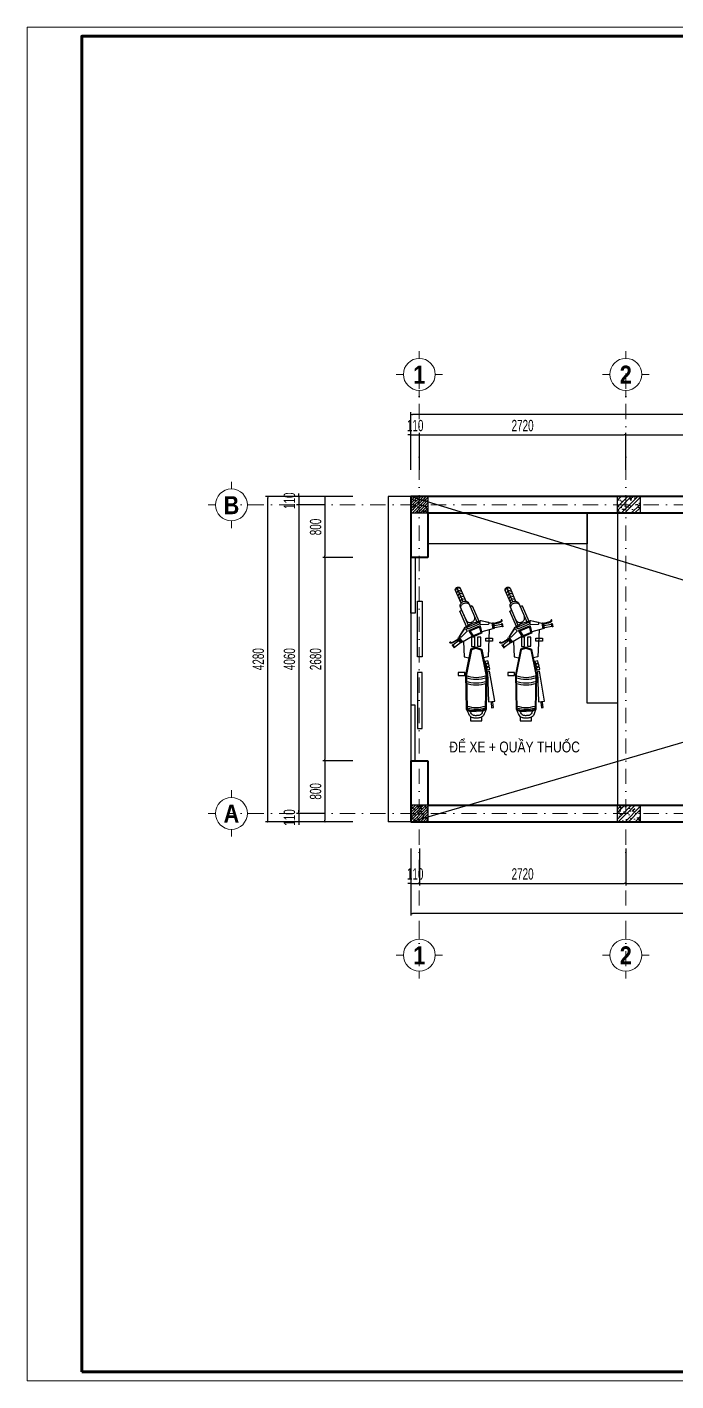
# Model space of a CAD drawing. Header units: millimetres. Extents: x 2565303 to 2664360, y -865723 to -262051.
# Drawn here: x 2629635 to 2638183, y -279871 to -262051 of the extents above; entities that cross this region are included whole.
import ezdxf
from ezdxf.enums import TextEntityAlignment as Align

# ---------------------------------------------------------------- set-up
doc = ezdxf.new("R2010")
doc.units = ezdxf.units.MM
doc.header["$LTSCALE"] = 10
doc.header["$MEASUREMENT"] = 0
doc.linetypes.add('DASHDOT', pattern=[1, 0.5, -0.25, 0, -0.25])
doc.layers.get('0').update_dxf_attribs({"linetype": 'CONTINUOUS'})
doc.layers.get('DEFPOINTS').update_dxf_attribs({"color": 10, "linetype": 'CONTINUOUS'})
for name, color, linetype in [('- Hach vl', 9, 'CONTINUOUS'), ('Khungten_LCDI', 7, 'CONTINUOUS'), ('M3', 3, 'CONTINUOUS')]:
    doc.layers.add(name, color=color, linetype=linetype)
for name, color, linetype, lineweight in [('- Nội Thất', 83, 'CONTINUOUS', 25), ('-thay1', 7, 'CONTINUOUS', 18), ('-Tường', 4, 'CONTINUOUS', 35), ('LC Dim', 8, 'CONTINUOUS', 13), ('LC Hatch', 252, 'CONTINUOUS', 5), ('LC ISO', 153, 'CONTINUOUS', 13), ('LC Net dam 1', 30, 'CONTINUOUS', 30), ('LC Net dam2', 6, 'CONTINUOUS', 40), ('LC Net manh', 250, 'CONTINUOUS', 5), ('LC Net truc', 134, 'DASHDOT', 5), ('LC Text1', 20, 'CONTINUOUS', 13), ('LC Text2', 7, 'CONTINUOUS', 13)]:
    doc.layers.add(name, color=color, linetype=linetype, lineweight=lineweight)
doc.styles.add('HOATBIF', font='hoatbif.shx', dxfattribs={"width": 0.65})
doc.styles.add('Khungten', font='', dxfattribs={"width": 0.9, "height": 5000})
doc.styles.add('LC 1', font='')
doc.styles.add('T2', font='', dxfattribs={"width": 0.8})
doc.styles.add('Title', font='', dxfattribs={"width": 0.8})
doc.styles.get('Khungten').set_extended_font_data('.VnAvantH')
doc.styles.get('LC 1').set_extended_font_data('.VnAvantH', bold=True)
doc.styles.get('T2').set_extended_font_data('.VnArialH')
doc.styles.get('Title').set_extended_font_data('.VnBlackH')
doc.dimstyles.new('1-100 (1-60)', dxfattribs={"dimscale": 60, "dimtxt": 2.5, "dimasz": 0.35, "dimexe": 0.5, "dimexo": 0, "dimgap": 0.8, "dimtad": 1, "dimdec": 0, "dimzin": 0, "dimdsep": 46, "dimtxsty": 'HOATBIF', "dimblk1": 'DOT', "dimblk2": 'DOT', "dimsah": 1, "dimcen": -1, "dimdle": 1, "dimclrd": 256, "dimclre": 256, "dimclrt": 4, "dimadec": 3, "dimazin": 2, "dimtfac": 0.333333, "dimtdec": 0, "dimtix": 1, "dimtmove": 2, "dimatfit": 3, "dimldrblk": 'DOT', "dimfxl": 1, "dimtvp": 0.833333, "dimtolj": 1, "dimtzin": 0, "dimarcsym": 0})

# ---------------------------------------------------------------- blocks, each defined once
blk = doc.blocks.new('mb-xemay3')
for p, q in [((-251, 1752), (-271, 1714)), ((-235, 1716), (-256, 1678)), ((-170, 1565), (-251, 1752)), ((-251, 1752), (-209, 1741)), ((-220, 1680), (-240, 1642)), ((-235, 1716), (-194, 1705)), ((-204, 1644), (-224, 1606)), ((-220, 1680), (-178, 1669)), ((-189, 1608), (-209, 1570)), ((-204, 1644), (-162, 1633)), ((-189, 1608), (-147, 1596)), ((-187, 1451), (-212, 1440)), ((-51, 1510), (-75, 1499)), ((174, 1196), (158, 841)), ((-164, 1040), (-155, 841)), ((-155, 841), (-93, 828)), ((158, 841), (97, 828))]:
    blk.add_line(p, q)
for points in [[(-198, 1545), (-271, 1714, -0.414214), (-257, 1750), (-245, 1755, -0.414214), (-209, 1741)], [(-209, 1741), (-136, 1572, -0.414214)], [(-124, 1238), (-212, 1440, -0.414214)], [(-101, 1252), (-205, 1492, -0.414214), (-176, 1563), (-164, 1568, -0.414214), (-93, 1540)], [(-132, 1324), (-195, 1469, -0.414214), (-167, 1540), (-154, 1546, -0.414214), (-83, 1517)], [(-93, 1540), (11, 1300, -0.414214)], [(-51, 1510), (37, 1307, -0.414214)], [(-132, 1324), (-132, 1324, 0.414214), (-61, 1296), (-49, 1301, 0.414214), (-21, 1372)], [(2, 965), (-71, 938, 0.159003), (-72, 936), (-137, 607, 0.056269), (-137, 606), (-129, 148, 0.282908), (-126, 144), (-85, 124, 0.100529), (-83, 124), (2, 121)], [(2, 965), (74, 938, -0.159003), (76, 936), (141, 607, -0.056269), (141, 606), (132, 148, -0.282908), (130, 144), (89, 124, -0.100529), (87, 124), (2, 121)]]:
    blk.add_lwpolyline(points, format="xyb")
for points in [[(-48, 1283), (-151, 1222), (-226, 1096), (-180, 1036), (-53, 1113)], [(-48, 1283), (67, 1316), (210, 1284), (222, 1209), (78, 1170)], [(236, 1271), (258, 1277), (277, 1281), (291, 1285), (303, 1288), (311, 1291), (318, 1294), (323, 1296), (327, 1298), (330, 1300), (333, 1302), (336, 1303), (338, 1305), (339, 1306), (340, 1308), (341, 1309), (342, 1310), (342, 1312), (343, 1314), (343, 1315), (343, 1317), (342, 1318), (342, 1320), (341, 1321), (341, 1322), (340, 1323), (339, 1324), (338, 1325), (337, 1325), (336, 1325), (335, 1325), (334, 1325), (333, 1325), (332, 1325), (331, 1324), (331, 1323), (330, 1323), (329, 1322), (329, 1321), (329, 1320), (329, 1320), (329, 1319), (329, 1318), (329, 1318), (330, 1317), (330, 1316), (331, 1316), (331, 1315), (332, 1314), (332, 1314), (332, 1313), (333, 1313), (333, 1312), (332, 1311), (332, 1311), (332, 1310), (331, 1309), (330, 1308), (329, 1307), (327, 1306), (325, 1305), (323, 1304), (321, 1302), (318, 1301), (314, 1300), (310, 1298), (306, 1297), (302, 1295), (296, 1294), (291, 1292), (285, 1291), (279, 1289), (273, 1288), (266, 1286), (259, 1284), (253, 1283), (247, 1281), (243, 1279), (239, 1277), (237, 1274), (236, 1271)], [(-235, 1068), (-254, 1055), (-270, 1045), (-283, 1037), (-293, 1031), (-301, 1027), (-308, 1024), (-313, 1022), (-317, 1020), (-320, 1019), (-324, 1018), (-326, 1017), (-329, 1017), (-331, 1017), (-333, 1017), (-335, 1017), (-336, 1018), (-338, 1019), (-339, 1019), (-340, 1021), (-341, 1022), (-342, 1023), (-343, 1024), (-344, 1026), (-344, 1027), (-344, 1028), (-344, 1029), (-344, 1030), (-343, 1031), (-343, 1032), (-342, 1033), (-341, 1034), (-341, 1034), (-340, 1035), (-339, 1035), (-338, 1035), (-337, 1035), (-336, 1035), (-335, 1035), (-334, 1034), (-334, 1034), (-333, 1033), (-333, 1033), (-333, 1032), (-333, 1031), (-332, 1030), (-332, 1029), (-332, 1029), (-332, 1028), (-332, 1027), (-332, 1027), (-331, 1026), (-331, 1026), (-330, 1025), (-329, 1025), (-329, 1025), (-327, 1025), (-326, 1025), (-325, 1025), (-323, 1025), (-321, 1026), (-318, 1027), (-316, 1028), (-313, 1029), (-309, 1030), (-306, 1032), (-302, 1034), (-297, 1037), (-293, 1039), (-288, 1042), (-283, 1045), (-277, 1049), (-272, 1052), (-266, 1056), (-261, 1060), (-255, 1063), (-250, 1066), (-245, 1069), (-241, 1070), (-238, 1070), (-235, 1068)], [(6, 955), (-62, 929), (-126, 605), (-118, 152), (-82, 135), (2, 132)], [(-2, 955), (65, 929), (129, 605), (121, 152), (85, 135), (1, 132)], [(165, 247), (247, 254), (178, 651), (151, 646), (165, 247)], [(127, 142), (119, 114), (109, 88), (98, 69), (86, 55), (74, 46), (61, 40), (50, 36), (38, 34), (28, 33), (18, 32), (9, 31), (0, 31), (-8, 31), (-17, 31), (-26, 32), (-35, 34), (-44, 36), (-54, 39), (-65, 45), (-75, 55), (-86, 69), (-97, 88), (-109, 114), (-117, 139)], [(87, 124), (79, 103), (70, 89), (62, 80), (56, 75), (49, 71), (42, 69), (33, 68), (23, 66), (15, 65), (7, 65), (0, 64), (-7, 64), (-14, 65), (-21, 66), (-29, 67), (-35, 68), (-40, 70), (-45, 73), (-51, 78), (-58, 88), (-67, 103), (-76, 124)], [(-75, 55), (-75, -4), (76, -4)], [(76, -4), (76, 48)]]:
    blk.add_lwpolyline(points)
for points in [[(49, 1288), (46, 1273, -0.263447), (42, 1267), (-99, 1206, -0.284079), (-106, 1207), (-118, 1217, -0.557537), (-116, 1228), (39, 1295, -0.582971)], [(55, 1244), (78, 1156, -0.369055), (74, 1149), (-34, 1102, -0.369055), (-43, 1104), (-91, 1181, -0.460861), (-88, 1190), (46, 1248, -0.460861)], [(51, 1304), (52, 1273, 0.410324), (59, 1266), (165, 1270, 0.378952), (172, 1276), (172, 1284, 0.387788), (167, 1291), (59, 1311, 0.482138)], [(-141, 1206), (-120, 1184, -0.410324), (-120, 1174), (-195, 1099, -0.378952), (-204, 1099), (-210, 1104, -0.387788), (-212, 1113), (-152, 1205, -0.482138)], [(46, 1225), (62, 1164, -0.369055), (58, 1156), (-29, 1119, -0.369055), (-38, 1121), (-71, 1175, -0.460861), (-68, 1184), (37, 1230, -0.460861)]]:
    blk.add_lwpolyline(points, format="xyb", close=True)
for points in [[(229, 1210), (217, 1285), (228, 1286), (240, 1212)], [(243, 1221), (238, 1253), (339, 1271), (344, 1239)], [(347, 1234), (339, 1278), (346, 1279), (354, 1235)], [(-186, 1031), (-232, 1091), (-240, 1084), (-194, 1024)], [(-60, 1096), (-60, 977), (-17, 977), (-17, 1096)], [(21, 1097), (21, 978), (64, 978), (64, 1097)], [(129, 1047), (129, 1086), (218, 1086), (218, 1047)], [(-284, 961), (-311, 998), (-316, 994), (-289, 957)], [(-204, 1029), (-223, 1055), (-305, 993), (-286, 967)], [(119, 779), (125, 752), (163, 761), (157, 787)], [(130, 738), (136, 712), (174, 720), (168, 747)], [(-148, 595), (-148, 634), (-237, 634), (-237, 595)], [(139, 696), (145, 670), (183, 678), (178, 705)], [(229, 172), (220, 244), (197, 242), (205, 169)]]:
    blk.add_lwpolyline(points, close=True)
for centre, radius, start, end in [((2, 965), 396, 249.5167, 290.4833), ((2, 965), 420, 250.8281, 289.1719), ((2, 891), 396, 249.5167, 290.4833), ((2, 891), 420, 250.8281, 289.1719), ((2, 569), 396, 252.3489, 287.6511), ((2, 569), 420, 253.4375, 286.5625)]:
    blk.add_arc(centre, radius, start, end)
blk = doc.blocks.new('DOT')
at = {"layer": 'M3', "color": 0, "linetype": 'ByBlock'}
blk.add_line((-0.5, 0), (-1, 0), dxfattribs=at)
at = {"layer": 'M3', "color": 0, "linetype": 'ByBlock', "const_width": 0.5}
blk.add_lwpolyline([(-0.25, 0, 1), (0.25, 0, 1)], format="xyb", close=True, dxfattribs=at)
blk = doc.blocks.new('*D208')
at = {"layer": 'DEFPOINTS', "color": 0, "transparency": 16777216}
for p in [(2634803, -267420), (2634693, -267880), (2634803, -267880)]:
    blk.add_point(p, dxfattribs=at)
at = {"layer": 'LC Dim', "lineweight": -2, "transparency": 16777216}
for p, q in [((2634672, -267420), (2634651, -267420)), ((2634693, -267880), (2634693, -267390)), ((2634693, -267420), (2634803, -267420)), ((2634803, -267880), (2634803, -267390)), ((2634824, -267420), (2634845, -267420))]:
    blk.add_line(p, q, dxfattribs=at)
at = {"layer": 'LC Dim', "lineweight": -2, "transparency": 16777216, "xscale": 21, "yscale": 21, "zscale": 21}
blk.add_blockref('DOT', (2634693, -267420), dxfattribs=at)
at = {"layer": 'LC Dim', "lineweight": -2, "transparency": 16777216, "xscale": 21, "yscale": 21, "zscale": 21, "rotation": 180}
blk.add_blockref('DOT', (2634803, -267420), dxfattribs=at)
at = {"layer": 'LC Dim', "color": 4, "transparency": 16777216, "insert": (2634748, -267297), "char_height": 150, "attachment_point": 5, "style": 'HOATBIF'}
blk.add_mtext('\\A1;110', dxfattribs=at)
blk = doc.blocks.new('*D209')
at = {"layer": 'DEFPOINTS', "color": 0, "transparency": 16777216}
for p in [(2637523, -267420), (2634803, -267880), (2637523, -267880)]:
    blk.add_point(p, dxfattribs=at)
at = {"layer": 'LC Dim', "lineweight": -2, "transparency": 16777216}
for p, q in [((2634803, -267880), (2634803, -267390)), ((2634824, -267420), (2637502, -267420)), ((2637523, -267880), (2637523, -267390))]:
    blk.add_line(p, q, dxfattribs=at)
at = {"layer": 'LC Dim', "lineweight": -2, "transparency": 16777216, "xscale": 21, "yscale": 21, "zscale": 21, "rotation": 180}
blk.add_blockref('DOT', (2634803, -267420), dxfattribs=at)
at = {"layer": 'LC Dim', "lineweight": -2, "transparency": 16777216, "xscale": 21, "yscale": 21, "zscale": 21}
blk.add_blockref('DOT', (2637523, -267420), dxfattribs=at)
at = {"layer": 'LC Dim', "color": 4, "transparency": 16777216, "insert": (2636163, -267297), "char_height": 150, "attachment_point": 5, "style": 'HOATBIF'}
blk.add_mtext('\\A1;2720', dxfattribs=at)
blk = doc.blocks.new('*D210')
at = {"layer": 'DEFPOINTS', "color": 0, "transparency": 16777216}
for p in [(2641723, -267420), (2637523, -267880), (2641723, -267880)]:
    blk.add_point(p, dxfattribs=at)
at = {"layer": 'LC Dim', "lineweight": -2, "transparency": 16777216}
for p, q in [((2637523, -267880), (2637523, -267390)), ((2637544, -267420), (2641702, -267420)), ((2641723, -267880), (2641723, -267390))]:
    blk.add_line(p, q, dxfattribs=at)
at = {"layer": 'LC Dim', "lineweight": -2, "transparency": 16777216, "xscale": 21, "yscale": 21, "zscale": 21, "rotation": 180}
blk.add_blockref('DOT', (2637523, -267420), dxfattribs=at)
at = {"layer": 'LC Dim', "lineweight": -2, "transparency": 16777216, "xscale": 21, "yscale": 21, "zscale": 21}
blk.add_blockref('DOT', (2641723, -267420), dxfattribs=at)
at = {"layer": 'LC Dim', "color": 4, "transparency": 16777216, "insert": (2639623, -267297), "char_height": 150, "attachment_point": 5, "style": 'HOATBIF'}
blk.add_mtext('\\A1;4200', dxfattribs=at)
blk = doc.blocks.new('*D214')
at = {"layer": 'DEFPOINTS', "color": 0, "transparency": 16777216}
for p in [(2634693, -267150), (2634693, -267880), (2648693, -267880)]:
    blk.add_point(p, dxfattribs=at)
at = {"layer": 'LC Dim', "lineweight": -2, "transparency": 16777216}
for p, q in [((2634693, -267880), (2634693, -267120)), ((2648693, -267880), (2648693, -267120)), ((2648672, -267150), (2634714, -267150))]:
    blk.add_line(p, q, dxfattribs=at)
at = {"layer": 'LC Dim', "lineweight": -2, "transparency": 16777216, "xscale": 21, "yscale": 21, "zscale": 21, "rotation": 180}
blk.add_blockref('DOT', (2634693, -267150), dxfattribs=at)
at = {"layer": 'LC Dim', "lineweight": -2, "transparency": 16777216, "xscale": 21, "yscale": 21, "zscale": 21}
blk.add_blockref('DOT', (2648693, -267150), dxfattribs=at)
at = {"layer": 'LC Dim', "color": 4, "transparency": 16777216, "insert": (2641613, -267027), "char_height": 150, "attachment_point": 5, "style": 'HOATBIF'}
blk.add_mtext('\\A1;14000', dxfattribs=at)
blk = doc.blocks.new('*D215')
at = {"layer": 'DEFPOINTS', "color": 0, "transparency": 16777216}
for p in [(2634693, -272862), (2634803, -272862), (2634803, -273322)]:
    blk.add_point(p, dxfattribs=at)
at = {"layer": 'LC Dim', "lineweight": -2, "transparency": 16777216}
for p, q in [((2634693, -272862), (2634693, -273352)), ((2634803, -272862), (2634803, -273352)), ((2634672, -273322), (2634651, -273322)), ((2634693, -273322), (2634803, -273322)), ((2634824, -273322), (2634845, -273322))]:
    blk.add_line(p, q, dxfattribs=at)
at = {"layer": 'LC Dim', "lineweight": -2, "transparency": 16777216, "xscale": 21, "yscale": 21, "zscale": 21}
blk.add_blockref('DOT', (2634693, -273322), dxfattribs=at)
at = {"layer": 'LC Dim', "lineweight": -2, "transparency": 16777216, "xscale": 21, "yscale": 21, "zscale": 21, "rotation": 180}
blk.add_blockref('DOT', (2634803, -273322), dxfattribs=at)
at = {"layer": 'LC Dim', "color": 4, "transparency": 16777216, "insert": (2634748, -273199), "char_height": 150, "attachment_point": 5, "style": 'HOATBIF'}
blk.add_mtext('\\A1;110', dxfattribs=at)
blk = doc.blocks.new('*D216')
at = {"layer": 'DEFPOINTS', "color": 0, "transparency": 16777216}
for p in [(2634803, -272862), (2637523, -272862), (2637523, -273322)]:
    blk.add_point(p, dxfattribs=at)
at = {"layer": 'LC Dim', "lineweight": -2, "transparency": 16777216}
for p, q in [((2634803, -272862), (2634803, -273352)), ((2637523, -272862), (2637523, -273352)), ((2634824, -273322), (2637502, -273322))]:
    blk.add_line(p, q, dxfattribs=at)
at = {"layer": 'LC Dim', "lineweight": -2, "transparency": 16777216, "xscale": 21, "yscale": 21, "zscale": 21, "rotation": 180}
blk.add_blockref('DOT', (2634803, -273322), dxfattribs=at)
at = {"layer": 'LC Dim', "lineweight": -2, "transparency": 16777216, "xscale": 21, "yscale": 21, "zscale": 21}
blk.add_blockref('DOT', (2637523, -273322), dxfattribs=at)
at = {"layer": 'LC Dim', "color": 4, "transparency": 16777216, "insert": (2636163, -273199), "char_height": 150, "attachment_point": 5, "style": 'HOATBIF'}
blk.add_mtext('\\A1;2720', dxfattribs=at)
blk = doc.blocks.new('*D217')
at = {"layer": 'DEFPOINTS', "color": 0, "transparency": 16777216}
for p in [(2637523, -272862), (2641723, -272862), (2641723, -273322)]:
    blk.add_point(p, dxfattribs=at)
at = {"layer": 'LC Dim', "lineweight": -2, "transparency": 16777216}
for p, q in [((2637523, -272862), (2637523, -273352)), ((2641723, -272862), (2641723, -273352)), ((2637544, -273322), (2641702, -273322))]:
    blk.add_line(p, q, dxfattribs=at)
at = {"layer": 'LC Dim', "lineweight": -2, "transparency": 16777216, "xscale": 21, "yscale": 21, "zscale": 21, "rotation": 180}
blk.add_blockref('DOT', (2637523, -273322), dxfattribs=at)
at = {"layer": 'LC Dim', "lineweight": -2, "transparency": 16777216, "xscale": 21, "yscale": 21, "zscale": 21}
blk.add_blockref('DOT', (2641723, -273322), dxfattribs=at)
at = {"layer": 'LC Dim', "color": 4, "transparency": 16777216, "insert": (2639623, -273199), "char_height": 150, "attachment_point": 5, "style": 'HOATBIF'}
blk.add_mtext('\\A1;4200', dxfattribs=at)
blk = doc.blocks.new('*D221')
at = {"layer": 'DEFPOINTS', "color": 0, "transparency": 16777216}
for p in [(2634693, -272862), (2648693, -272862), (2634693, -273717)]:
    blk.add_point(p, dxfattribs=at)
at = {"layer": 'LC Dim', "lineweight": -2, "transparency": 16777216}
for p, q in [((2634693, -272862), (2634693, -273747)), ((2648693, -272862), (2648693, -273747)), ((2648672, -273717), (2634714, -273717))]:
    blk.add_line(p, q, dxfattribs=at)
at = {"layer": 'LC Dim', "lineweight": -2, "transparency": 16777216, "xscale": 21, "yscale": 21, "zscale": 21, "rotation": 180}
blk.add_blockref('DOT', (2634693, -273717), dxfattribs=at)
at = {"layer": 'LC Dim', "lineweight": -2, "transparency": 16777216, "xscale": 21, "yscale": 21, "zscale": 21}
blk.add_blockref('DOT', (2648693, -273717), dxfattribs=at)
at = {"layer": 'LC Dim', "color": 4, "transparency": 16777216, "insert": (2641613, -273578), "char_height": 150, "attachment_point": 5, "style": 'HOATBIF'}
blk.add_mtext('\\A1;14000', dxfattribs=at)
blk = doc.blocks.new('*D222')
at = {"layer": 'DEFPOINTS', "color": 0, "transparency": 16777216}
for p in [(2633215, -268341), (2633560, -268231), (2633560, -268341)]:
    blk.add_point(p, dxfattribs=at)
at = {"layer": 'LC Dim', "lineweight": -2, "transparency": 16777216}
for p, q in [((2633215, -268210), (2633215, -268189)), ((2633560, -268231), (2633185, -268231)), ((2633560, -268341), (2633185, -268341)), ((2633215, -268231), (2633215, -268341)), ((2633215, -268362), (2633215, -268383))]:
    blk.add_line(p, q, dxfattribs=at)
at = {"layer": 'LC Dim', "lineweight": -2, "transparency": 16777216, "xscale": 21, "yscale": 21, "zscale": 21}
for p, rotation in [((2633215, -268231), 270), ((2633215, -268341), 90)]:
    blk.add_blockref('DOT', p, dxfattribs=dict(at, rotation=rotation))
at = {"layer": 'LC Dim', "color": 4, "transparency": 16777216, "insert": (2633092, -268286), "char_height": 150, "attachment_point": 5, "rotation": 90, "style": 'HOATBIF'}
blk.add_mtext('\\A1;110', dxfattribs=at)
blk = doc.blocks.new('*D223')
at = {"layer": 'DEFPOINTS', "color": 0, "transparency": 16777216}
for p in [(2633560, -268341), (2633215, -272401), (2633560, -272401)]:
    blk.add_point(p, dxfattribs=at)
at = {"layer": 'LC Dim', "lineweight": -2, "transparency": 16777216}
for p, q in [((2633560, -268341), (2633185, -268341)), ((2633215, -268362), (2633215, -272380)), ((2633560, -272401), (2633185, -272401))]:
    blk.add_line(p, q, dxfattribs=at)
at = {"layer": 'LC Dim', "lineweight": -2, "transparency": 16777216, "xscale": 21, "yscale": 21, "zscale": 21}
for p, rotation in [((2633215, -268341), 90), ((2633215, -272401), 270)]:
    blk.add_blockref('DOT', p, dxfattribs=dict(at, rotation=rotation))
at = {"layer": 'LC Dim', "color": 4, "transparency": 16777216, "insert": (2633092, -270371), "char_height": 150, "attachment_point": 5, "rotation": 90, "style": 'HOATBIF'}
blk.add_mtext('\\A1;4060', dxfattribs=at)
blk = doc.blocks.new('*D224')
at = {"layer": 'DEFPOINTS', "color": 0, "transparency": 16777216}
for p in [(2633560, -272401), (2633215, -272511), (2633560, -272511)]:
    blk.add_point(p, dxfattribs=at)
at = {"layer": 'LC Dim', "lineweight": -2, "transparency": 16777216}
for p, q in [((2633560, -272401), (2633185, -272401)), ((2633215, -272380), (2633215, -272359)), ((2633215, -272401), (2633215, -272511)), ((2633560, -272511), (2633185, -272511)), ((2633215, -272532), (2633215, -272553))]:
    blk.add_line(p, q, dxfattribs=at)
at = {"layer": 'LC Dim', "lineweight": -2, "transparency": 16777216, "xscale": 21, "yscale": 21, "zscale": 21}
for p, rotation in [((2633215, -272401), 270), ((2633215, -272511), 90)]:
    blk.add_blockref('DOT', p, dxfattribs=dict(at, rotation=rotation))
at = {"layer": 'LC Dim', "color": 4, "transparency": 16777216, "insert": (2633092, -272456), "char_height": 150, "attachment_point": 5, "rotation": 90, "style": 'HOATBIF'}
blk.add_mtext('\\A1;110', dxfattribs=at)
blk = doc.blocks.new('*D225')
at = {"layer": 'DEFPOINTS', "color": 0, "transparency": 16777216}
for p in [(2632805, -268231), (2633560, -268231), (2633560, -272511)]:
    blk.add_point(p, dxfattribs=at)
at = {"layer": 'LC Dim', "lineweight": -2, "transparency": 16777216}
for p, q in [((2633560, -268231), (2632775, -268231)), ((2632805, -272490), (2632805, -268252)), ((2633560, -272511), (2632775, -272511))]:
    blk.add_line(p, q, dxfattribs=at)
at = {"layer": 'LC Dim', "lineweight": -2, "transparency": 16777216, "xscale": 21, "yscale": 21, "zscale": 21}
for p, rotation in [((2632805, -268231), 90), ((2632805, -272511), 270)]:
    blk.add_blockref('DOT', p, dxfattribs=dict(at, rotation=rotation))
at = {"layer": 'LC Dim', "color": 4, "transparency": 16777216, "insert": (2632682, -270371), "char_height": 150, "attachment_point": 5, "rotation": 90, "style": 'HOATBIF'}
blk.add_mtext('\\A1;4280', dxfattribs=at)
blk = doc.blocks.new('*D226')
at = {"layer": 'DEFPOINTS', "color": 0, "transparency": 16777216}
for p in [(2633925, -268231), (2633560, -269031), (2633925, -269031)]:
    blk.add_point(p, dxfattribs=at)
at = {"layer": 'LC Dim', "lineweight": -2, "transparency": 16777216}
for p, q in [((2633925, -268231), (2633530, -268231)), ((2633560, -268252), (2633560, -269010)), ((2633925, -269031), (2633530, -269031))]:
    blk.add_line(p, q, dxfattribs=at)
at = {"layer": 'LC Dim', "lineweight": -2, "transparency": 16777216, "xscale": 21, "yscale": 21, "zscale": 21}
for p, rotation in [((2633560, -268231), 90), ((2633560, -269031), 270)]:
    blk.add_blockref('DOT', p, dxfattribs=dict(at, rotation=rotation))
at = {"layer": 'LC Dim', "color": 4, "transparency": 16777216, "insert": (2633437, -268631), "char_height": 150, "attachment_point": 5, "rotation": 90, "style": 'HOATBIF'}
blk.add_mtext('\\A1;800', dxfattribs=at)
blk = doc.blocks.new('*D227')
at = {"layer": 'DEFPOINTS', "color": 0, "transparency": 16777216}
for p in [(2633925, -269031), (2633560, -271711), (2633925, -271711)]:
    blk.add_point(p, dxfattribs=at)
at = {"layer": 'LC Dim', "lineweight": -2, "transparency": 16777216}
for p, q in [((2633925, -269031), (2633530, -269031)), ((2633560, -269052), (2633560, -271690)), ((2633925, -271711), (2633530, -271711))]:
    blk.add_line(p, q, dxfattribs=at)
at = {"layer": 'LC Dim', "lineweight": -2, "transparency": 16777216, "xscale": 21, "yscale": 21, "zscale": 21}
for p, rotation in [((2633560, -269031), 90), ((2633560, -271711), 270)]:
    blk.add_blockref('DOT', p, dxfattribs=dict(at, rotation=rotation))
at = {"layer": 'LC Dim', "color": 4, "transparency": 16777216, "insert": (2633437, -270371), "char_height": 150, "attachment_point": 5, "rotation": 90, "style": 'HOATBIF'}
blk.add_mtext('\\A1;2680', dxfattribs=at)
blk = doc.blocks.new('*D228')
at = {"layer": 'DEFPOINTS', "color": 0, "transparency": 16777216}
for p in [(2633925, -271711), (2633560, -272511), (2633925, -272511)]:
    blk.add_point(p, dxfattribs=at)
at = {"layer": 'LC Dim', "lineweight": -2, "transparency": 16777216}
for p, q in [((2633925, -271711), (2633530, -271711)), ((2633560, -271732), (2633560, -272490)), ((2633925, -272511), (2633530, -272511))]:
    blk.add_line(p, q, dxfattribs=at)
at = {"layer": 'LC Dim', "lineweight": -2, "transparency": 16777216, "xscale": 21, "yscale": 21, "zscale": 21}
for p, rotation in [((2633560, -271711), 90), ((2633560, -272511), 270)]:
    blk.add_blockref('DOT', p, dxfattribs=dict(at, rotation=rotation))
at = {"layer": 'LC Dim', "color": 4, "transparency": 16777216, "insert": (2633437, -272111), "char_height": 150, "attachment_point": 5, "rotation": 90, "style": 'HOATBIF'}
blk.add_mtext('\\A1;800', dxfattribs=at)
blk = doc.blocks.new('TTRUC')
at = {"layer": 'LC ISO'}
for p, q in [((0, 6.95), (0, 10.13)), ((-6.95, 0), (-10.13, 0)), ((6.95, 0), (10.13, 0)), ((0, -6.95), (0, -10.13))]:
    blk.add_line(p, q, dxfattribs=at)
at = {"layer": 'LC Net manh'}
blk.add_circle((0, 0), 6.95, dxfattribs=at)
blk = doc.blocks.new('lcdi fix')
at = {"layer": 'DEFPOINTS', "lineweight": 0}
blk.add_lwpolyline([(-1200, -14850), (-1200, 14850), (40800, 14850), (40800, -14850)], close=True, dxfattribs=at)
at = {"layer": 'Khungten_LCDI', "color": 5, "lineweight": 60}
blk.add_lwpolyline([(0, -14650), (0, 14650), (40600, 14650), (40600, -14650)], close=True, dxfattribs=at)
at = {"color": 7, "style": 'Khungten', "width": 0.8}
for tag, p in [('REVISION', (39499, -10746)), ('NGAYHT', (39546, -11609))]:
    blk.add_attdef(tag, text='', height=200, dxfattribs=at).set_placement(p, align=Align.CENTER)
at = {"layer": 'LC Text1', "style": 'Title', "width": 1.485915}
for tag, p, p2 in [('TENBANVE1', (36913, -8886), (40339, -8886)), ('TENBANVE2', (36913, -9562), (40339, -9562))]:
    blk.add_attdef(tag, text='', height=250, dxfattribs=at).set_placement(p, p2, align=Align.FIT)
at = {"layer": 'LC Text1', "style": 'Title', "width": 0.7}
blk.add_attdef('SOBANVE', text='', height=250, dxfattribs=at).set_placement((39562, -13896), align=Align.CENTER)
blk = doc.blocks.new('gfs')
at = {"layer": '- Hach vl', "ltscale": 0.2}
h = blk.add_hatch(dxfattribs=at)
h.set_pattern_fill('ANSI31', color=256, scale=200, style=0)
h.set_pattern_definition([(45, (3894016.553, -231657.651), (-17.67766953, 17.67766953), [])])
h.paths.add_polyline_path([(2119996, -313176), (2119887, -313176), (2119887, -313286), (2119996, -313286)])
h.paths.add_polyline_path([(2119887, -313176), (2119777, -313176), (2119777, -313286), (2119887, -313286)])
h.paths.add_polyline_path([(2119887, -313066), (2119777, -313066), (2119777, -313176), (2119887, -313176)])
h.paths.add_polyline_path([(2119996, -313066), (2119887, -313066), (2119887, -313176), (2119996, -313176)])
h = blk.add_hatch(dxfattribs=at)
h.set_pattern_fill('AR-CONC', color=256, scale=20, style=0)
h.set_pattern_definition([(50, (3894016.55, -231657.65), (143.4520365, -12.550427), [15, -165]), (355, (3894016.55, -231657.65), (-27.750267, 150.438427), [12, -132]), (100.4514, (3894028.51, -231658.7), (115.701876, 137.887908), [12.748038, -140.228422]), (46.1842, (3894016.55, -231617.65), (213.44821, -33.103803), [22.5, -247.5]), (96.6356, (3894034.34, -231620.4), (186.93254, 194.823574), [19.122058, -210.3426]), (351.1842, (3894016.55, -231617.65), (186.93239, 194.82372), [18, -198]), (21, (3894036.55, -231627.65), (119.3814104, -80.523778), [15, -165]), (326, (3894036.55, -231627.65), (48.663066, 145.030009), [12, -132]), (71.4514, (3894046.5, -231634.36), (168.044526, 64.506099), [12.748038, -140.228422]), (37.5, (3894016.553, -231657.65), (2.431971, 66.5787708), [0, -130.4, 0, -134, 0, -132.5]), (7.5, (3894016.55, -231657.65), (52.6139075, 78.8823424), [0, -76.4, 0, -127.4, 0, -50.5]), (327.5, (3893971.953, -231657.65), (106.7644872, -4.5109743), [0, -50, 0, -156, 0, -207]), (317.5, (3893951.95, -231657.65), (116.637234, 20.0209965), [0, -65, 0, -103.6, 0, -147])])
h.paths.add_polyline_path([(2119996, -313176), (2119887, -313176), (2119887, -313286), (2119996, -313286)])
h.paths.add_polyline_path([(2119887, -313176), (2119777, -313176), (2119777, -313286), (2119887, -313286)])
h.paths.add_polyline_path([(2119887, -313066), (2119777, -313066), (2119777, -313176), (2119887, -313176)])
h.paths.add_polyline_path([(2119996, -313066), (2119887, -313066), (2119887, -313176), (2119996, -313176)])
at = {"layer": 'LC Net dam 1'}
blk.add_lwpolyline([(2119777, -313066), (2119997, -313066), (2119997, -313286), (2119777, -313286)], close=True, dxfattribs=at)
blk = doc.blocks.new('c22x30')
at = {"layer": 'LC Hatch'}
h = blk.add_hatch(dxfattribs=at)
h.set_pattern_fill('BTCT', color=256, scale=25)
h.set_pattern_definition([(50, (-619188.45, -138015.9), (179.315046, -15.688034), [18.75, -206.25]), (355, (-619188.45, -138015.9), (-34.687833, 188.048033), [15, -165]), (100.4514, (-619173.5, -138017.21), (144.627345, 172.359886), [15.93505, -175.28553]), (46.1842, (-619188.45, -137965.9), (266.81026, -41.37975), [28.125, -309.375]), (96.6356, (-619166.22, -137969.35), (233.66568, 243.52947), [23.90257, -262.92825]), (351.1842, (-619188.45, -137965.9), (233.66549, 243.52965), [22.5, -247.5]), (21, (-619163.45, -137978.4), (149.226763, -100.654723), [18.75, -206.25]), (326, (-619163.45, -137978.4), (60.828833, 181.28751), [15, -165]), (71.4514, (-619151.02, -137986.79), (210.055657, 80.632624), [15.93505, -175.28553]), (37.5, (-619188.45, -138015.9), (3.039964, 83.2234635), [0, -163, 0, -167.5, 0, -165.625]), (7.5, (-619188.45, -138015.9), (65.767384, 98.602928), [0, -95.5, 0, -159.25, 0, -63.125]), (327.5, (-619244.2, -138015.9), (133.455609, -5.638718), [0, -62.5, 0, -195, 0, -258.75]), (317.5, (-619269.2, -138015.9), (145.796542, 25.026246), [0, -81.25, 0, -129.5, 0, -183.75]), (45, (-619188.45, -138015.9), (-66.291261, 66.291261), []), (45, (-619144.26, -138015.9), (-66.291261, 66.291261), [])])
h.paths.add_polyline_path([(0, 0), (0, -220), (300, -220), (300, 0)])
at = {"layer": 'LC Net dam 1'}
blk.add_lwpolyline([(0, 0), (300, 0), (300, -220), (0, -220)], close=True, dxfattribs=at)

msp = doc.modelspace()

# ---------------------------------------------------------------- linework, layer by layer
at = {"layer": '- Nội Thất'}
for p, q in [((2634692.7, -268230.9), (2648692.7, -272510.9)), ((2634692.7, -272510.9), (2648582.7, -268450.9))]:
    msp.add_line(p, q, dxfattribs=at)
for points in [[(2637012.7, -268450.9), (2637012.7, -268850.9), (2634912.7, -268850.9), (2634912.7, -268450.9)], [(2637412.7, -270950.9), (2637012.7, -270950.9), (2637012.7, -268450.9), (2637412.7, -268450.9)], [(2634747.7, -269765.9), (2634692.7, -269765.9), (2634692.7, -269030.9), (2634747.7, -269030.9)], [(2634838.3, -270340.7), (2634778.3, -270340.7), (2634778.3, -269605.7), (2634838.3, -269605.7)], [(2634838.3, -270548.2), (2634778.3, -270548.2), (2634778.3, -271283.2), (2634838.3, -271283.2)], [(2634747.7, -270975.9), (2634692.7, -270975.9), (2634692.7, -271710.9), (2634747.7, -271710.9)]]:
    msp.add_lwpolyline(points, close=True, dxfattribs=at)
for p, q in [((2634392.7, -268230.9), (2634392.7, -272510.9)), ((2634692.7, -268230.9), (2634392.7, -268230.9)), ((2637412.7, -268450.9), (2637412.7, -272290.9)), ((2634692.7, -269030.9), (2634692.7, -271710.9)), ((2634692.7, -272510.9), (2634392.7, -272510.9))]:
    msp.add_line(p, q)
at = {"layer": 'LC Net dam2'}
for p, q in [((2634692.7, -268230.9), (2634692.7, -269030.9)), ((2648692.7, -268230.9), (2634692.7, -268230.9)), ((2634912.7, -268450.9), (2634912.7, -269030.9)), ((2641722.7, -268450.9), (2634912.7, -268450.9)), ((2634912.7, -269030.9), (2634692.7, -269030.9)), ((2634692.7, -271710.9), (2634692.7, -272510.9)), ((2634692.7, -271710.9), (2634912.7, -271710.9)), ((2634912.7, -271710.9), (2634912.7, -272290.9)), ((2634912.7, -272290.9), (2648472.7, -272290.9)), ((2634692.7, -272510.9), (2648692.7, -272510.9))]:
    msp.add_line(p, q, dxfattribs=at)
at = {"layer": 'LC Net truc', "ltscale": 40}
for p, q in [((2634802.7, -266612), (2634802.7, -274517)), ((2637522.7, -266612), (2637522.7, -274517)), ((2650760, -268340.9), (2632293.6, -268340.9)), ((2650760, -272400.9), (2632293.6, -272400.9))]:
    msp.add_line(p, q, dxfattribs=at)

# ---------------------------------------------------------------- block references
at = {"layer": '- Nội Thất'}
for p in [(2635549.9, -271179.2), (2636206.6, -271179.2)]:
    msp.add_blockref('mb-xemay3', p, dxfattribs=at)
at = {"layer": '-thay1', "xscale": 0.6000000155618181, "yscale": 0.6000000155618181, "zscale": 0.6000000155618181}
msp.add_blockref('lcdi fix', (2630355.3, -270961), dxfattribs=at)
at = {"layer": '-Tường'}
for p in [(514915.9, 44835.6), (514915.9, 40775.6)]:
    msp.add_blockref('gfs', p, dxfattribs=at)
at = {"layer": 'LC ISO', "xscale": 30.23532588053422, "yscale": 30.23532588053422, "zscale": 30.23532588053422}
for p in [(2634802.7, -266622.3), (2637522.7, -266622.3), (2632327.5, -268340.9), (2632327.5, -272400.9), (2634802.7, -274266.1), (2637522.7, -274266.1)]:
    msp.add_blockref('TTRUC', p, dxfattribs=at)
at = {"layer": 'LC Net dam 1'}
for p in [(2637412.7, -268230.9), (2637412.7, -272290.9)]:
    msp.add_blockref('c22x30', p, dxfattribs=at)

# ---------------------------------------------------------------- texts
at = {"layer": 'LC Text1', "ltscale": 0.2, "style": 'LC 1', "width": 0.9}
for s, p in [('1', (2634802.7, -266814.9)), ('2', (2637522.7, -266814.9)), ('b', (2632327.5, -268533.5)), ('a', (2632327.5, -272593.5)), ('1', (2634802.7, -274458.7)), ('2', (2637522.7, -274458.7))]:
    msp.add_text(s, height=236.7, dxfattribs=at).set_placement(p, align=Align.BOTTOM_CENTER)
at = {"layer": 'LC Text2', "style": 'T2', "width": 0.8}
msp.add_text('®Ó xe + quÇy thuèc', height=142.56, dxfattribs=at).set_placement((2635196.7, -271598))

# ---------------------------------------------------------------- dimensions: what is measured, and where the dimension line sits
at = {"layer": 'LC Dim'}
for base, p1, p2, picture, middle in [((2634692.7, -267150.2), (2648692.7, -267879.7), (2634692.7, -267879.7), '*D214', (2641612.7, -267027.2)), ((2634692.7, -273716.6), (2648692.7, -272862), (2634692.7, -272862), '*D221', (2641612.7, -273577.6))]:
    dim = msp.add_linear_dim(base=base, p1=p1, p2=p2, dimstyle='1-100 (1-60)', dxfattribs=at)
    dim.commit()
    dim.dimension.update_dxf_attribs({"geometry": picture, "text_midpoint": middle, "dimtype": 160})
for base, p1, p2, picture, middle in [((2634802.7, -267419.9), (2634692.7, -267879.7), (2634802.7, -267879.7), '*D208', (2634747.7, -267296.9)), ((2637522.7, -267419.9), (2634802.7, -267879.7), (2637522.7, -267879.7), '*D209', (2636162.7, -267296.9)), ((2641722.7, -267419.9), (2637522.7, -267879.7), (2641722.7, -267879.7), '*D210', (2639622.7, -267296.9)), ((2634802.7, -273321.9), (2634692.7, -272862), (2634802.7, -272862), '*D215', (2634747.7, -273198.9)), ((2637522.7, -273321.9), (2634802.7, -272862), (2637522.7, -272862), '*D216', (2636162.7, -273198.9)), ((2641722.7, -273321.9), (2637522.7, -272862), (2641722.7, -272862), '*D217', (2639622.7, -273198.9))]:
    dim = msp.add_linear_dim(base=base, p1=p1, p2=p2, dimstyle='1-100 (1-60)', dxfattribs=at)
    dim.commit()
    dim.dimension.update_dxf_attribs({"geometry": picture, "text_midpoint": middle})
for base, p1, p2, picture, middle in [((2633215, -268340.9), (2633560, -268230.9), (2633560, -268340.9), '*D222', (2633092, -268285.9)), ((2632805.1, -268230.9), (2633560, -272510.9), (2633560, -268230.9), '*D225', (2632682.1, -270370.9)), ((2633215, -272400.9), (2633560, -268340.9), (2633560, -272400.9), '*D223', (2633092, -270370.9)), ((2633560, -269030.9), (2633924.9, -268230.9), (2633924.9, -269030.9), '*D226', (2633437, -268630.9)), ((2633560, -271710.9), (2633924.9, -269030.9), (2633924.9, -271710.9), '*D227', (2633437, -270370.9)), ((2633560, -272510.9), (2633924.9, -271710.9), (2633924.9, -272510.9), '*D228', (2633437, -272110.9)), ((2633215, -272510.9), (2633560, -272400.9), (2633560, -272510.9), '*D224', (2633092, -272455.9))]:
    dim = msp.add_linear_dim(base=base, p1=p1, p2=p2, angle=90, dimstyle='1-100 (1-60)', dxfattribs=at)
    dim.commit()
    dim.dimension.update_dxf_attribs({"geometry": picture, "text_midpoint": middle})

doc.saveas('drawing.dxf')
